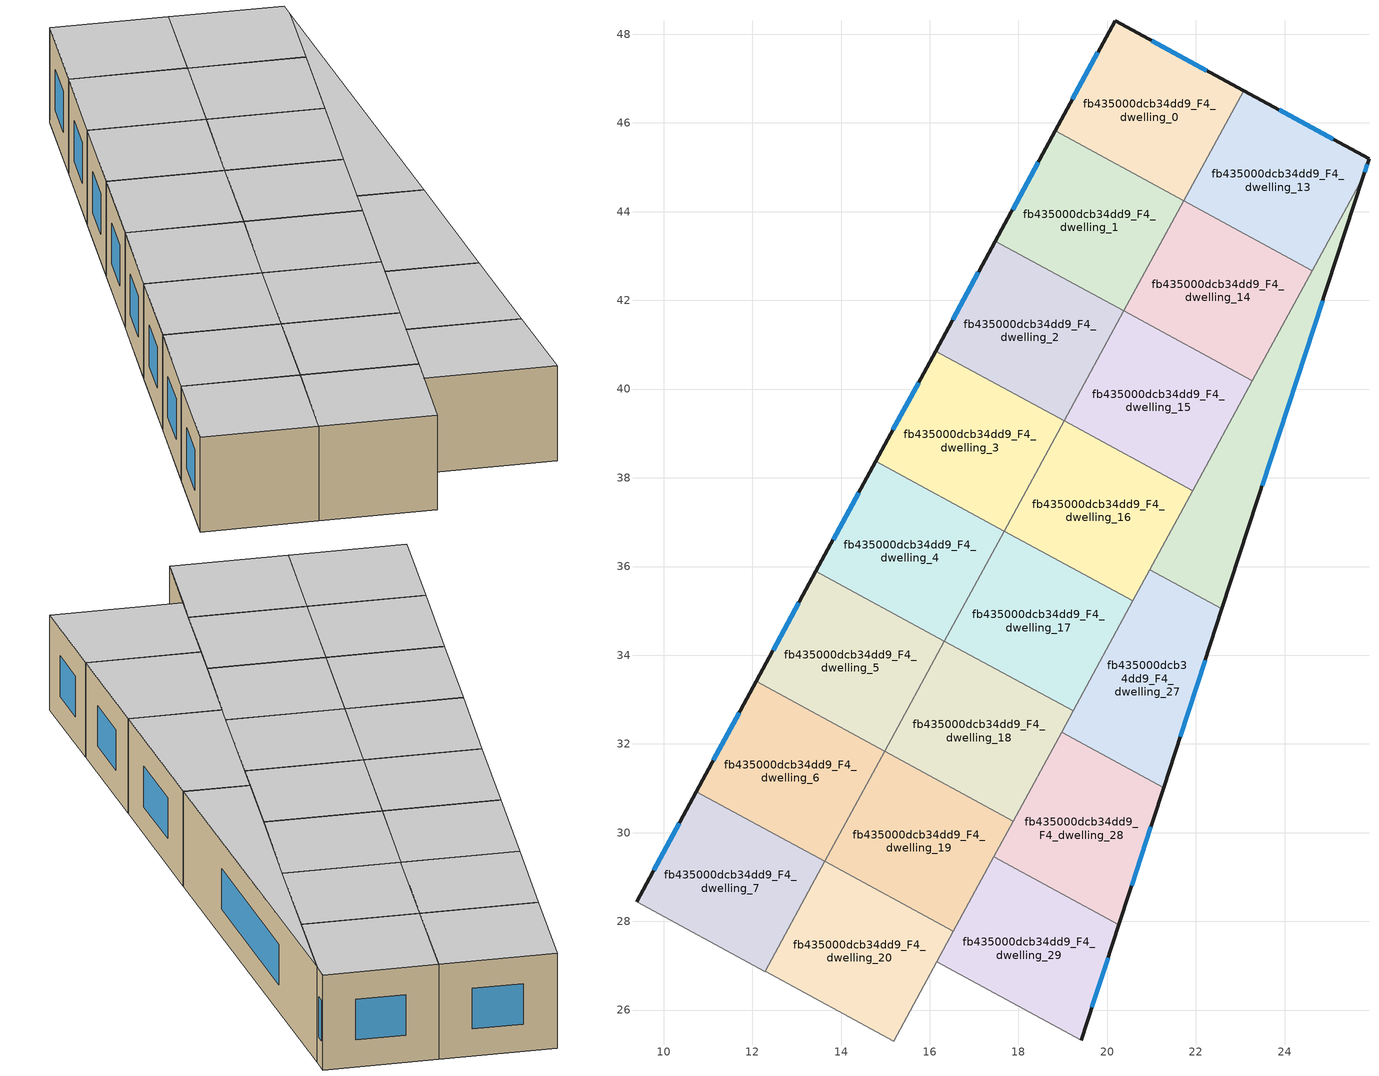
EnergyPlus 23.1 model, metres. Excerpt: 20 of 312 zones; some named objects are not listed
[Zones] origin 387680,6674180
fb435000dcb34dd9_F4_dwelling_0
 floor to fb435000dcb34dd9_F3_dwelling_0 (EU_floor_Construction): 23.08,46.73 21.73,44.25 18.83,45.82 20.18,48.31 z12
 wall outside (EU_wall_Construction): 23.08,46.73 20.18,48.31 18.83,45.82 z12:15
 wall to fb435000dcb34dd9_F4_dwelling_1 (EU_wall_Construction): 18.83,45.82 21.73,44.25 z12:15
 wall to fb435000dcb34dd9_F4_dwelling_13 (EU_wall_Construction): 21.73,44.25 23.08,46.73 z12:15
 window (EU_Window_Construction): 19.79,47.6 19.22,46.53 / 22.25,47.18 21.01,47.86 z12.86:14.14
 ceiling to fb435000dcb34dd9_F5_dwelling_0 (EU_floor_Construction): 21.73,44.25 23.08,46.73 20.18,48.31 18.83,45.82 z15
fb435000dcb34dd9_F4_dwelling_1
 floor to fb435000dcb34dd9_F3_dwelling_1 (EU_floor_Construction): 21.73,44.25 20.38,41.76 17.48,43.34 18.83,45.82 z12
 wall outside (EU_wall_Construction): 18.83,45.82 17.48,43.34 z12:15
 wall to fb435000dcb34dd9_F4_dwelling_2 (EU_wall_Construction): 17.48,43.34 20.38,41.76 z12:15
 wall to fb435000dcb34dd9_F4_dwelling_14 (EU_wall_Construction): 20.38,41.76 21.73,44.25 z12:15
 window (EU_Window_Construction): 18.44,45.11 17.87,44.05 z12.86:14.14
 ceiling to fb435000dcb34dd9_F5_dwelling_1 (EU_floor_Construction): 20.38,41.76 21.73,44.25 18.83,45.82 17.48,43.34 z15
fb435000dcb34dd9_F4_dwelling_13
 floor to fb435000dcb34dd9_F3_dwelling_13 (EU_floor_Construction): 25.9,45.2 25.77,44.77 24.62,42.67 21.73,44.25 21,42.91 23.08,46.73 z12
 wall outside (EU_wall_Construction): 25.77,44.77 25.9,45.2 23.08,46.73 z12:15
 wall to fb435000dcb34dd9_F4_dwelling_14 (EU_wall_Construction): 21.73,44.25 24.62,42.67 z12:15
 wall to fb435000dcb34dd9_F4_dwelling_26 (EU_wall_Construction): 24.62,42.67 25.77,44.77 z12:15
 wall adiabatic (EU_wall_Construction): 21.73,44.25 21,42.91 21.73,44.24 z12:15
 window (EU_Window_Construction): 25.1,45.63 23.88,46.29 / 25.8,44.89 25.86,45.07 z12.86:14.14
 ceiling to fb435000dcb34dd9_F5_dwelling_13 (EU_floor_Construction): 24.62,42.67 25.77,44.77 25.9,45.2 23.08,46.73 21,42.91 21.73,44.25 z15
fb435000dcb34dd9_F4_dwelling_14
 floor to fb435000dcb34dd9_F3_dwelling_14 (EU_floor_Construction): 24.62,42.67 23.28,40.19 20.38,41.76 21.73,44.25 z12
 wall to fb435000dcb34dd9_F4_dwelling_15 (EU_wall_Construction): 20.38,41.76 23.28,40.19 z12:15
 wall to fb435000dcb34dd9_F4_dwelling_26 (EU_wall_Construction): 23.28,40.19 24.62,42.67 z12:15
 ceiling to fb435000dcb34dd9_F5_dwelling_14 (EU_floor_Construction): 23.28,40.19 24.62,42.67 21.73,44.25 20.38,41.76 z15
fb435000dcb34dd9_F4_dwelling_15
 floor to fb435000dcb34dd9_F3_dwelling_15 (EU_floor_Construction): 23.28,40.19 21.93,37.71 19.03,39.28 20.38,41.76 z12
 wall to fb435000dcb34dd9_F4_dwelling_16 (EU_wall_Construction): 19.03,39.28 21.93,37.71 z12:15
 wall to fb435000dcb34dd9_F4_dwelling_2 (EU_wall_Construction): 20.38,41.76 19.03,39.28 z12:15
 wall to fb435000dcb34dd9_F4_dwelling_26 (EU_wall_Construction): 21.93,37.71 23.28,40.19 z12:15
 ceiling to fb435000dcb34dd9_F5_dwelling_15 (EU_floor_Construction): 21.93,37.71 23.28,40.19 20.38,41.76 19.03,39.28 z15
fb435000dcb34dd9_F4_dwelling_16
 floor to fb435000dcb34dd9_F3_dwelling_16 (EU_floor_Construction): 21.93,37.71 20.58,35.22 17.68,36.8 19.03,39.28 z12
 wall to fb435000dcb34dd9_F4_dwelling_17 (EU_wall_Construction): 17.68,36.8 20.58,35.22 z12:15
 wall to fb435000dcb34dd9_F4_dwelling_27 (EU_wall_Construction): 20.58,35.22 20.96,35.93 z12:15
 wall to fb435000dcb34dd9_F4_dwelling_3 (EU_wall_Construction): 19.03,39.28 17.68,36.8 z12:15
 wall to fb435000dcb34dd9_F4_dwelling_26 (EU_wall_Construction): 20.96,35.93 21.93,37.71 z12:15
 ceiling to fb435000dcb34dd9_F5_dwelling_16 (EU_floor_Construction): 20.58,35.22 21.93,37.71 19.03,39.28 17.68,36.8 z15
fb435000dcb34dd9_F4_dwelling_17
 floor to fb435000dcb34dd9_F3_dwelling_17 (EU_floor_Construction): 20.58,35.22 19.23,32.74 16.33,34.32 17.68,36.8 z12
 wall to fb435000dcb34dd9_F4_dwelling_18 (EU_wall_Construction): 16.33,34.32 19.23,32.74 z12:15
 wall to fb435000dcb34dd9_F4_dwelling_4 (EU_wall_Construction): 17.68,36.8 16.33,34.32 z12:15
 wall to fb435000dcb34dd9_F4_dwelling_27 (EU_wall_Construction): 19.23,32.74 20.58,35.22 z12:15
 ceiling to fb435000dcb34dd9_F5_dwelling_17 (EU_floor_Construction): 19.23,32.74 20.58,35.22 17.68,36.8 16.33,34.32 z15
fb435000dcb34dd9_F4_dwelling_18
 floor to fb435000dcb34dd9_F3_dwelling_18 (EU_floor_Construction): 19.23,32.74 17.88,30.26 14.98,31.83 16.33,34.32 z12
 wall to fb435000dcb34dd9_F4_dwelling_19 (EU_wall_Construction): 14.98,31.83 17.88,30.26 z12:15
 wall to fb435000dcb34dd9_F4_dwelling_28 (EU_wall_Construction): 17.88,30.26 18.97,32.26 z12:15
 wall to fb435000dcb34dd9_F4_dwelling_5 (EU_wall_Construction): 16.33,34.32 14.98,31.83 z12:15
 wall to fb435000dcb34dd9_F4_dwelling_27 (EU_wall_Construction): 18.97,32.26 19.23,32.74 z12:15
 ceiling to fb435000dcb34dd9_F5_dwelling_18 (EU_floor_Construction): 17.88,30.26 19.23,32.74 16.33,34.32 14.98,31.83 z15
fb435000dcb34dd9_F4_dwelling_19
 floor to fb435000dcb34dd9_F3_dwelling_19 (EU_floor_Construction): 17.88,30.26 16.53,27.78 13.64,29.35 14.98,31.83 z12
 wall to fb435000dcb34dd9_F4_dwelling_20 (EU_wall_Construction): 13.64,29.35 16.53,27.78 z12:15
 wall to fb435000dcb34dd9_F4_dwelling_29 (EU_wall_Construction): 16.53,27.78 17.44,29.45 z12:15
 wall to fb435000dcb34dd9_F4_dwelling_6 (EU_wall_Construction): 14.98,31.83 13.64,29.35 z12:15
 wall to fb435000dcb34dd9_F4_dwelling_28 (EU_wall_Construction): 17.45,29.45 17.88,30.26 z12:15
 ceiling to fb435000dcb34dd9_F5_dwelling_19 (EU_floor_Construction): 16.53,27.78 17.88,30.26 14.98,31.83 13.64,29.35 z15
fb435000dcb34dd9_F4_dwelling_2
 floor to fb435000dcb34dd9_F3_dwelling_2 (EU_floor_Construction): 20.38,41.76 19.03,39.28 16.13,40.86 17.48,43.34 z12
 wall outside (EU_wall_Construction): 17.48,43.34 16.13,40.86 z12:15
 wall to fb435000dcb34dd9_F4_dwelling_3 (EU_wall_Construction): 16.13,40.86 19.03,39.28 z12:15
 window (EU_Window_Construction): 17.1,42.63 16.52,41.57 z12.86:14.14
 ceiling to fb435000dcb34dd9_F5_dwelling_2 (EU_floor_Construction): 19.03,39.28 20.38,41.76 17.48,43.34 16.13,40.86 z15
fb435000dcb34dd9_F4_dwelling_20
 floor to fb435000dcb34dd9_F3_dwelling_20 (EU_floor_Construction): 16.53,27.78 15.19,25.29 12.29,26.87 13.64,29.35 z12
 wall to fb435000dcb34dd9_F4_dwelling_30 (EU_wall_Construction): 15.19,25.29 16.16,27.08 z12:15
 wall to fb435000dcb34dd9_F4_dwelling_21 (EU_wall_Construction): 12.29,26.87 15.19,25.29 z12:15
 wall to fb435000dcb34dd9_F4_dwelling_7 (EU_wall_Construction): 13.64,29.35 12.29,26.87 z12:15
 wall to fb435000dcb34dd9_F4_dwelling_29 (EU_wall_Construction): 16.16,27.08 16.53,27.78 z12:15
 ceiling to fb435000dcb34dd9_F5_dwelling_20 (EU_floor_Construction): 15.19,25.29 16.53,27.78 13.64,29.35 12.29,26.87 z15
fb435000dcb34dd9_F4_dwelling_26
 floor to fb435000dcb34dd9_F3_dwelling_26 (EU_floor_Construction): 25.77,44.77 22.59,35.04 20.96,35.93 z12
 wall outside (EU_wall_Construction): 22.59,35.04 25.77,44.77 z12:15
 wall to fb435000dcb34dd9_F4_dwelling_27 (EU_wall_Construction): 20.96,35.93 22.59,35.04 z12:15
 window (EU_Window_Construction): 23.5,37.82 24.86,41.99 z12.86:14.14
 ceiling to fb435000dcb34dd9_F5_dwelling_26 (EU_floor_Construction): 22.59,35.04 25.77,44.77 20.96,35.93 z15
fb435000dcb34dd9_F4_dwelling_27
 floor to fb435000dcb34dd9_F3_dwelling_27 (EU_floor_Construction): 22.59,35.04 21.27,31.01 18.97,32.26 20.96,35.93 z12
 wall outside (EU_wall_Construction): 21.27,31.01 22.59,35.04 z12:15
 wall to fb435000dcb34dd9_F4_dwelling_28 (EU_wall_Construction): 18.97,32.26 21.27,31.01 z12:15
 window (EU_Window_Construction): 21.65,32.16 22.21,33.89 z12.86:14.14
 ceiling to fb435000dcb34dd9_F5_dwelling_27 (EU_floor_Construction): 21.27,31.01 22.59,35.04 20.96,35.93 18.97,32.26 z15
fb435000dcb34dd9_F4_dwelling_28
 floor to fb435000dcb34dd9_F3_dwelling_28 (EU_floor_Construction): 21.27,31.01 20.26,27.92 17.45,29.45 18.97,32.26 z12
 wall outside (EU_wall_Construction): 20.26,27.92 21.27,31.01 z12:15
 wall to fb435000dcb34dd9_F4_dwelling_29 (EU_wall_Construction): 17.45,29.45 20.26,27.92 z12:15
 window (EU_Window_Construction): 20.55,28.81 20.98,30.13 z12.86:14.14
 ceiling to fb435000dcb34dd9_F5_dwelling_28 (EU_floor_Construction): 20.26,27.92 21.27,31.01 18.97,32.26 17.45,29.45 z15
fb435000dcb34dd9_F4_dwelling_29
 floor to fb435000dcb34dd9_F3_dwelling_29 (EU_floor_Construction): 20.26,27.92 19.41,25.32 16.16,27.08 17.45,29.45 z12
 wall outside (EU_wall_Construction): 19.41,25.32 20.26,27.92 z12:15
 wall to fb435000dcb34dd9_F4_dwelling_30 (EU_wall_Construction): 16.16,27.08 19.41,25.32 z12:15
 window (EU_Window_Construction): 19.66,26.06 20.02,27.18 z12.86:14.14
 ceiling to fb435000dcb34dd9_F5_dwelling_29 (EU_floor_Construction): 19.41,25.32 20.26,27.92 17.45,29.45 16.16,27.08 z15
fb435000dcb34dd9_F4_dwelling_3
 floor to fb435000dcb34dd9_F3_dwelling_3 (EU_floor_Construction): 19.03,39.28 17.68,36.8 14.78,38.37 16.13,40.86 z12
 wall outside (EU_wall_Construction): 16.13,40.86 14.78,38.37 z12:15
 wall to fb435000dcb34dd9_F4_dwelling_4 (EU_wall_Construction): 14.78,38.37 17.68,36.8 z12:15
 window (EU_Window_Construction): 15.75,40.15 15.17,39.08 z12.86:14.14
 ceiling to fb435000dcb34dd9_F5_dwelling_3 (EU_floor_Construction): 17.68,36.8 19.03,39.28 16.13,40.86 14.78,38.37 z15
fb435000dcb34dd9_F4_dwelling_4
 floor to fb435000dcb34dd9_F3_dwelling_4 (EU_floor_Construction): 17.68,36.8 16.33,34.32 13.43,35.89 14.78,38.37 z12
 wall outside (EU_wall_Construction): 14.78,38.37 13.43,35.89 z12:15
 wall to fb435000dcb34dd9_F4_dwelling_5 (EU_wall_Construction): 13.43,35.89 16.33,34.32 z12:15
 window (EU_Window_Construction): 14.4,37.66 13.82,36.6 z12.86:14.14
 ceiling to fb435000dcb34dd9_F5_dwelling_4 (EU_floor_Construction): 16.33,34.32 17.68,36.8 14.78,38.37 13.43,35.89 z15
fb435000dcb34dd9_F4_dwelling_5
 floor to fb435000dcb34dd9_F3_dwelling_5 (EU_floor_Construction): 16.33,34.32 14.98,31.83 12.09,33.41 13.43,35.89 z12
 wall outside (EU_wall_Construction): 13.43,35.89 12.09,33.41 z12:15
 wall to fb435000dcb34dd9_F4_dwelling_6 (EU_wall_Construction): 12.09,33.41 14.98,31.83 z12:15
 window (EU_Window_Construction): 13.05,35.18 12.47,34.12 z12.86:14.14
 ceiling to fb435000dcb34dd9_F5_dwelling_5 (EU_floor_Construction): 14.98,31.83 16.33,34.32 13.43,35.89 12.09,33.41 z15
fb435000dcb34dd9_F4_dwelling_6
 floor to fb435000dcb34dd9_F3_dwelling_6 (EU_floor_Construction): 14.98,31.83 13.64,29.35 10.74,30.92 12.09,33.41 z12
 wall outside (EU_wall_Construction): 12.09,33.41 10.74,30.92 z12:15
 wall to fb435000dcb34dd9_F4_dwelling_7 (EU_wall_Construction): 10.74,30.92 13.64,29.35 z12:15
 window (EU_Window_Construction): 11.7,32.7 11.12,31.63 z12.86:14.14
 ceiling to fb435000dcb34dd9_F5_dwelling_6 (EU_floor_Construction): 13.64,29.35 14.98,31.83 12.09,33.41 10.74,30.92 z15
fb435000dcb34dd9_F4_dwelling_7
 floor to fb435000dcb34dd9_F3_dwelling_7 (EU_floor_Construction): 13.64,29.35 12.29,26.87 9.39,28.44 10.74,30.92 z12
 wall outside (EU_wall_Construction): 10.74,30.92 9.39,28.44 z12:15
 wall to fb435000dcb34dd9_F4_dwelling_8 (EU_wall_Construction): 9.39,28.44 12.29,26.87 z12:15
 window (EU_Window_Construction): 10.35,30.22 9.77,29.15 z12.86:14.14
 ceiling to fb435000dcb34dd9_F5_dwelling_7 (EU_floor_Construction): 12.29,26.87 13.64,29.35 10.74,30.92 9.39,28.44 z15
[Building]
EU S2 Campaign: North Axis=0; Terrain=City; Solar Distribution=FullExterior
[Site:Location]
Helsinki-Vantaa.AP: Latitude=60.317; Longitude=24.963; Time Zone=2; Elevation=54.6
[SizingPeriod:WeatherFileDays]
AnnualSizingPeriod: Begin Month=1; Begin Day of Month=1; End Month=12; End Day of Month=31; Day of Week for Start Day=Monday; Use Weather File Daylight Saving Period=No; Use Weather File Rain and Snow Indicators=No
[MATERIAL]
EU_InternalMass_Material: Roughness=MediumRough; Thickness=0.1; Conductivity=1; Density=1800; Specific Heat=900; Thermal Absorptance=0.9; Solar Absorptance=0.7; Visible Absorptance=0.7
[MATERIAL:NOMASS] Roughness=MediumRough; Thermal Absorptance=0.9; Solar Absorptance=0.7; Visible Absorptance=0.7
Name | Thermal Resistance
EU_wall_NoMass | 5.91765
EU_floor_NoMass | 6.2875
[WINDOWMATERIAL:SIMPLEGLAZINGSYSTEM]
EU_Window_SimpleGlazing: UFactor=0.994035; Solar Heat Gain Coefficient=0.7; Visible Transmittance=0.7
[CONSTRUCTION]
EU_wall_Construction: EU_wall_NoMass
EU_floor_Construction: EU_floor_NoMass
EU_Window_Construction: EU_Window_SimpleGlazing
EU_InternalMass_Construction: EU_InternalMass_Material
[ZONE] Type=1; Multiplier=1; Ceiling Height=autocalculate; Floor Area=autocalculate; Part of Total Floor Area=Yes
Name | Volume
fb435000dcb34dd9_F4_dwelling_0; fb435000dcb34dd9_F4_dwelling_1 | 27.9529
fb435000dcb34dd9_F4_dwelling_13; fb435000dcb34dd9_F4_dwelling_6 | 27.958
fb435000dcb34dd9_F4_dwelling_14 | 27.9543
fb435000dcb34dd9_F4_dwelling_15 | 27.9551
fb435000dcb34dd9_F4_dwelling_16; fb435000dcb34dd9_F4_dwelling_19; fb435000dcb34dd9_F4_dwelling_20 | 27.9558
fb435000dcb34dd9_F4_dwelling_17 | 27.9631
fb435000dcb34dd9_F4_dwelling_18 | 27.9521
fb435000dcb34dd9_F4_dwelling_2; fb435000dcb34dd9_F4_dwelling_27; fb435000dcb34dd9_F4_dwelling_3; fb435000dcb34dd9_F4_dwelling_4; fb435000dcb34dd9_F4_dwelling_5 | 27.9573
fb435000dcb34dd9_F4_dwelling_26 | 27.95
fb435000dcb34dd9_F4_dwelling_28 | 27.9507
fb435000dcb34dd9_F4_dwelling_29 | 27.9624
fb435000dcb34dd9_F4_dwelling_7 | 27.9617
[INTERNALMASS] Construction=EU_InternalMass_Construction
Name | Zone or ZoneList | Surface Area
fb435000dcb34dd9_F4_dwelling_0_EU_InternalMass | fb435000dcb34dd9_F4_dwelling_0 | 9.31735
fb435000dcb34dd9_F4_dwelling_1_EU_InternalMass | fb435000dcb34dd9_F4_dwelling_1 | 9.31781
fb435000dcb34dd9_F4_dwelling_2_EU_InternalMass | fb435000dcb34dd9_F4_dwelling_2 | 9.31906
fb435000dcb34dd9_F4_dwelling_3_EU_InternalMass | fb435000dcb34dd9_F4_dwelling_3 | 9.31906
fb435000dcb34dd9_F4_dwelling_4_EU_InternalMass | fb435000dcb34dd9_F4_dwelling_4 | 9.32154
fb435000dcb34dd9_F4_dwelling_5_EU_InternalMass | fb435000dcb34dd9_F4_dwelling_5 | 9.31874
fb435000dcb34dd9_F4_dwelling_6_EU_InternalMass | fb435000dcb34dd9_F4_dwelling_6 | 9.31919
fb435000dcb34dd9_F4_dwelling_7_EU_InternalMass | fb435000dcb34dd9_F4_dwelling_7 | 9.32077
fb435000dcb34dd9_F4_dwelling_13_EU_InternalMass | fb435000dcb34dd9_F4_dwelling_13 | 9.32092
fb435000dcb34dd9_F4_dwelling_14_EU_InternalMass | fb435000dcb34dd9_F4_dwelling_14 | 9.31796
fb435000dcb34dd9_F4_dwelling_15_EU_InternalMass | fb435000dcb34dd9_F4_dwelling_15 | 9.31842
fb435000dcb34dd9_F4_dwelling_16_EU_InternalMass | fb435000dcb34dd9_F4_dwelling_16 | 9.31842
fb435000dcb34dd9_F4_dwelling_17_EU_InternalMass | fb435000dcb34dd9_F4_dwelling_17 | 9.31919
fb435000dcb34dd9_F4_dwelling_18_EU_InternalMass | fb435000dcb34dd9_F4_dwelling_18 | 9.31662
fb435000dcb34dd9_F4_dwelling_19_EU_InternalMass | fb435000dcb34dd9_F4_dwelling_19 | 9.31874
fb435000dcb34dd9_F4_dwelling_20_EU_InternalMass | fb435000dcb34dd9_F4_dwelling_20 | 9.31842
fb435000dcb34dd9_F4_dwelling_26_EU_InternalMass | fb435000dcb34dd9_F4_dwelling_26 | 9.31671
fb435000dcb34dd9_F4_dwelling_27_EU_InternalMass | fb435000dcb34dd9_F4_dwelling_27 | 9.31926
fb435000dcb34dd9_F4_dwelling_28_EU_InternalMass | fb435000dcb34dd9_F4_dwelling_28 | 9.31643
fb435000dcb34dd9_F4_dwelling_29_EU_InternalMass | fb435000dcb34dd9_F4_dwelling_29 | 9.32089
[OTHEREQUIPMENT] Fuel Type=Electricity; Design Level Calculation Method=Watts/Area; Power per Zone Floor Area=1; Fraction Latent=0; Fraction Radiant=0; Fraction Lost=0; Carbon Dioxide Generation Rate=0; EndUse Subcategory=EU_Step8_InternalGains
Name | Zone or ZoneList or Space or SpaceList | Schedule
EU_Step8_InternalGain_fb435000dcb34dd9_F4_dwelling_0_f000 | fb435000dcb34dd9_F4_dwelling_0 | EU_Step8_GainSchedule_fb435000dcb34dd9_F4_dwelling_0_f000
EU_Step8_InternalGain_fb435000dcb34dd9_F4_dwelling_1_f000 | fb435000dcb34dd9_F4_dwelling_1 | EU_Step8_GainSchedule_fb435000dcb34dd9_F4_dwelling_1_f000
EU_Step8_InternalGain_fb435000dcb34dd9_F4_dwelling_2_f000 | fb435000dcb34dd9_F4_dwelling_2 | EU_Step8_GainSchedule_fb435000dcb34dd9_F4_dwelling_2_f000
EU_Step8_InternalGain_fb435000dcb34dd9_F4_dwelling_3_f000 | fb435000dcb34dd9_F4_dwelling_3 | EU_Step8_GainSchedule_fb435000dcb34dd9_F4_dwelling_3_f000
EU_Step8_InternalGain_fb435000dcb34dd9_F4_dwelling_4_f000 | fb435000dcb34dd9_F4_dwelling_4 | EU_Step8_GainSchedule_fb435000dcb34dd9_F4_dwelling_4_f000
EU_Step8_InternalGain_fb435000dcb34dd9_F4_dwelling_5_f000 | fb435000dcb34dd9_F4_dwelling_5 | EU_Step8_GainSchedule_fb435000dcb34dd9_F4_dwelling_5_f000
EU_Step8_InternalGain_fb435000dcb34dd9_F4_dwelling_6_f000 | fb435000dcb34dd9_F4_dwelling_6 | EU_Step8_GainSchedule_fb435000dcb34dd9_F4_dwelling_6_f000
EU_Step8_InternalGain_fb435000dcb34dd9_F4_dwelling_7_f000 | fb435000dcb34dd9_F4_dwelling_7 | EU_Step8_GainSchedule_fb435000dcb34dd9_F4_dwelling_7_f000
EU_Step8_InternalGain_fb435000dcb34dd9_F4_dwelling_13_f000 | fb435000dcb34dd9_F4_dwelling_13 | EU_Step8_GainSchedule_fb435000dcb34dd9_F4_dwelling_13_f000
EU_Step8_InternalGain_fb435000dcb34dd9_F4_dwelling_14_f000 | fb435000dcb34dd9_F4_dwelling_14 | EU_Step8_GainSchedule_fb435000dcb34dd9_F4_dwelling_14_f000
EU_Step8_InternalGain_fb435000dcb34dd9_F4_dwelling_15_f000 | fb435000dcb34dd9_F4_dwelling_15 | EU_Step8_GainSchedule_fb435000dcb34dd9_F4_dwelling_15_f000
EU_Step8_InternalGain_fb435000dcb34dd9_F4_dwelling_16_f000 | fb435000dcb34dd9_F4_dwelling_16 | EU_Step8_GainSchedule_fb435000dcb34dd9_F4_dwelling_16_f000
EU_Step8_InternalGain_fb435000dcb34dd9_F4_dwelling_17_f000 | fb435000dcb34dd9_F4_dwelling_17 | EU_Step8_GainSchedule_fb435000dcb34dd9_F4_dwelling_17_f000
EU_Step8_InternalGain_fb435000dcb34dd9_F4_dwelling_18_f000 | fb435000dcb34dd9_F4_dwelling_18 | EU_Step8_GainSchedule_fb435000dcb34dd9_F4_dwelling_18_f000
EU_Step8_InternalGain_fb435000dcb34dd9_F4_dwelling_19_f000 | fb435000dcb34dd9_F4_dwelling_19 | EU_Step8_GainSchedule_fb435000dcb34dd9_F4_dwelling_19_f000
EU_Step8_InternalGain_fb435000dcb34dd9_F4_dwelling_20_f000 | fb435000dcb34dd9_F4_dwelling_20 | EU_Step8_GainSchedule_fb435000dcb34dd9_F4_dwelling_20_f000
EU_Step8_InternalGain_fb435000dcb34dd9_F4_dwelling_26_f000 | fb435000dcb34dd9_F4_dwelling_26 | EU_Step8_GainSchedule_fb435000dcb34dd9_F4_dwelling_26_f000
EU_Step8_InternalGain_fb435000dcb34dd9_F4_dwelling_27_f000 | fb435000dcb34dd9_F4_dwelling_27 | EU_Step8_GainSchedule_fb435000dcb34dd9_F4_dwelling_27_f000
EU_Step8_InternalGain_fb435000dcb34dd9_F4_dwelling_28_f000 | fb435000dcb34dd9_F4_dwelling_28 | EU_Step8_GainSchedule_fb435000dcb34dd9_F4_dwelling_28_f000
EU_Step8_InternalGain_fb435000dcb34dd9_F4_dwelling_29_f000 | fb435000dcb34dd9_F4_dwelling_29 | EU_Step8_GainSchedule_fb435000dcb34dd9_F4_dwelling_29_f000
[ZONEVENTILATION:DESIGNFLOWRATE] Schedule=EU_AlwaysOn; Design Flow Rate Calculation Method=AirChanges/Hour; Air Changes per Hour=0.596421; Ventilation Type=Natural; Fan Pressure Rise=0; Fan Total Efficiency=1; Constant Term Coefficient=1; Temperature Term Coefficient=0; Velocity Term Coefficient=0; Velocity Squared Term Coefficient=0; Minimum Indoor Temperature=-100; Maximum Indoor Temperature=100; Delta Temperature=-100; Minimum Outdoor Temperature=-100; Maximum Outdoor Temperature=100; Maximum Wind Speed=40
Name | Zone or ZoneList or Space or SpaceList
EU_ConstantAir_fb435000dcb34dd9_F4_dwelling_0 | fb435000dcb34dd9_F4_dwelling_0
EU_ConstantAir_fb435000dcb34dd9_F4_dwelling_1 | fb435000dcb34dd9_F4_dwelling_1
EU_ConstantAir_fb435000dcb34dd9_F4_dwelling_2 | fb435000dcb34dd9_F4_dwelling_2
EU_ConstantAir_fb435000dcb34dd9_F4_dwelling_3 | fb435000dcb34dd9_F4_dwelling_3
EU_ConstantAir_fb435000dcb34dd9_F4_dwelling_4 | fb435000dcb34dd9_F4_dwelling_4
EU_ConstantAir_fb435000dcb34dd9_F4_dwelling_5 | fb435000dcb34dd9_F4_dwelling_5
EU_ConstantAir_fb435000dcb34dd9_F4_dwelling_6 | fb435000dcb34dd9_F4_dwelling_6
EU_ConstantAir_fb435000dcb34dd9_F4_dwelling_7 | fb435000dcb34dd9_F4_dwelling_7
EU_ConstantAir_fb435000dcb34dd9_F4_dwelling_13 | fb435000dcb34dd9_F4_dwelling_13
EU_ConstantAir_fb435000dcb34dd9_F4_dwelling_14 | fb435000dcb34dd9_F4_dwelling_14
EU_ConstantAir_fb435000dcb34dd9_F4_dwelling_15 | fb435000dcb34dd9_F4_dwelling_15
EU_ConstantAir_fb435000dcb34dd9_F4_dwelling_16 | fb435000dcb34dd9_F4_dwelling_16
EU_ConstantAir_fb435000dcb34dd9_F4_dwelling_17 | fb435000dcb34dd9_F4_dwelling_17
EU_ConstantAir_fb435000dcb34dd9_F4_dwelling_18 | fb435000dcb34dd9_F4_dwelling_18
EU_ConstantAir_fb435000dcb34dd9_F4_dwelling_19 | fb435000dcb34dd9_F4_dwelling_19
EU_ConstantAir_fb435000dcb34dd9_F4_dwelling_20 | fb435000dcb34dd9_F4_dwelling_20
EU_ConstantAir_fb435000dcb34dd9_F4_dwelling_26 | fb435000dcb34dd9_F4_dwelling_26
EU_ConstantAir_fb435000dcb34dd9_F4_dwelling_27 | fb435000dcb34dd9_F4_dwelling_27
EU_ConstantAir_fb435000dcb34dd9_F4_dwelling_28 | fb435000dcb34dd9_F4_dwelling_28
EU_ConstantAir_fb435000dcb34dd9_F4_dwelling_29 | fb435000dcb34dd9_F4_dwelling_29
[HVACTEMPLATE:ZONE:IDEALLOADSAIRSYSTEM] System Availability Schedule=EU_AlwaysOn; Maximum Heating Supply Air Temperature=50; Minimum Cooling Supply Air Temperature=13; Maximum Heating Supply Air Humidity Ratio=0.0156; Minimum Cooling Supply Air Humidity Ratio=0.0077; Heating Limit=NoLimit; Cooling Limit=NoLimit; Heating Availability Schedule=EU_AlwaysOn; Cooling Availability Schedule=EU_CoolingOff; Dehumidification Control Type=ConstantSensibleHeatRatio; Cooling Sensible Heat Ratio=0.7; Dehumidification Setpoint=60; Humidification Control Type=None; Humidification Setpoint=30; Outdoor Air Method=None; Outdoor Air Flow Rate per Person=0.00944; Outdoor Air Flow Rate per Zone Floor Area=0; Outdoor Air Flow Rate per Zone=0; Demand Controlled Ventilation Type=None; Outdoor Air Economizer Type=NoEconomizer; Heat Recovery Type=None; Sensible Heat Recovery Effectiveness=0.7; Latent Heat Recovery Effectiveness=0.65
Name | Template Thermostat
fb435000dcb34dd9_F4_dwelling_0 | EU_HeatOnly_fb435000dcb34dd9_F4_dwelling_0
fb435000dcb34dd9_F4_dwelling_1 | EU_HeatOnly_fb435000dcb34dd9_F4_dwelling_1
fb435000dcb34dd9_F4_dwelling_2 | EU_HeatOnly_fb435000dcb34dd9_F4_dwelling_2
fb435000dcb34dd9_F4_dwelling_3 | EU_HeatOnly_fb435000dcb34dd9_F4_dwelling_3
fb435000dcb34dd9_F4_dwelling_4 | EU_HeatOnly_fb435000dcb34dd9_F4_dwelling_4
fb435000dcb34dd9_F4_dwelling_5 | EU_HeatOnly_fb435000dcb34dd9_F4_dwelling_5
fb435000dcb34dd9_F4_dwelling_6 | EU_HeatOnly_fb435000dcb34dd9_F4_dwelling_6
fb435000dcb34dd9_F4_dwelling_7 | EU_HeatOnly_fb435000dcb34dd9_F4_dwelling_7
fb435000dcb34dd9_F4_dwelling_13 | EU_HeatOnly_fb435000dcb34dd9_F4_dwelling_13
fb435000dcb34dd9_F4_dwelling_14 | EU_HeatOnly_fb435000dcb34dd9_F4_dwelling_14
fb435000dcb34dd9_F4_dwelling_15 | EU_HeatOnly_fb435000dcb34dd9_F4_dwelling_15
fb435000dcb34dd9_F4_dwelling_16 | EU_HeatOnly_fb435000dcb34dd9_F4_dwelling_16
fb435000dcb34dd9_F4_dwelling_17 | EU_HeatOnly_fb435000dcb34dd9_F4_dwelling_17
fb435000dcb34dd9_F4_dwelling_18 | EU_HeatOnly_fb435000dcb34dd9_F4_dwelling_18
fb435000dcb34dd9_F4_dwelling_19 | EU_HeatOnly_fb435000dcb34dd9_F4_dwelling_19
fb435000dcb34dd9_F4_dwelling_20 | EU_HeatOnly_fb435000dcb34dd9_F4_dwelling_20
fb435000dcb34dd9_F4_dwelling_26 | EU_HeatOnly_fb435000dcb34dd9_F4_dwelling_26
fb435000dcb34dd9_F4_dwelling_27 | EU_HeatOnly_fb435000dcb34dd9_F4_dwelling_27
fb435000dcb34dd9_F4_dwelling_28 | EU_HeatOnly_fb435000dcb34dd9_F4_dwelling_28
fb435000dcb34dd9_F4_dwelling_29 | EU_HeatOnly_fb435000dcb34dd9_F4_dwelling_29
[SIZING:ZONE] Zone Cooling Design Supply Air Temperature Input Method=SupplyAirTemperature; Zone Cooling Design Supply Air Temperature=13; Zone Heating Design Supply Air Temperature Input Method=SupplyAirTemperature; Zone Heating Design Supply Air Temperature=50; Zone Cooling Design Supply Air Humidity Ratio=0.008; Zone Heating Design Supply Air Humidity Ratio=0.008; Cooling Design Air Flow Method=DesignDay; Cooling Design Air Flow Rate=0; Cooling Minimum Air Flow per Zone Floor Area=0.000762; Cooling Minimum Air Flow=0; Cooling Minimum Air Flow Fraction=0.2; Heating Design Air Flow Method=DesignDay; Heating Design Air Flow Rate=0; Heating Maximum Air Flow per Zone Floor Area=0.002032; Heating Maximum Air Flow=0.141576; Heating Maximum Air Flow Fraction=0.3; Account for Dedicated Outdoor Air System=No; Dedicated Outdoor Air System Control Strategy=NeutralSupplyAir; Dedicated Outdoor Air Low Setpoint Temperature for Design=autosize; Dedicated Outdoor Air High Setpoint Temperature for Design=autosize; Zone Load Sizing Method=Sensible Load Only No Latent Load; Zone Latent Cooling Design Supply Air Humidity Ratio Input Method=HumidityRatioDifference; Zone Cooling Design Supply Air Humidity Ratio Difference=0.005; Zone Latent Heating Design Supply Air Humidity Ratio Input Method=HumidityRatioDifference; Zone Humidification Design Supply Air Humidity Ratio Difference=0.005
fb435000dcb34dd9_F4_dwelling_0; fb435000dcb34dd9_F4_dwelling_1; fb435000dcb34dd9_F4_dwelling_2; fb435000dcb34dd9_F4_dwelling_3; fb435000dcb34dd9_F4_dwelling_4; fb435000dcb34dd9_F4_dwelling_5; fb435000dcb34dd9_F4_dwelling_6; fb435000dcb34dd9_F4_dwelling_7; fb435000dcb34dd9_F4_dwelling_13; fb435000dcb34dd9_F4_dwelling_14; fb435000dcb34dd9_F4_dwelling_15; fb435000dcb34dd9_F4_dwelling_16; fb435000dcb34dd9_F4_dwelling_17; fb435000dcb34dd9_F4_dwelling_18; fb435000dcb34dd9_F4_dwelling_19; fb435000dcb34dd9_F4_dwelling_20; fb435000dcb34dd9_F4_dwelling_26; fb435000dcb34dd9_F4_dwelling_27; fb435000dcb34dd9_F4_dwelling_28; fb435000dcb34dd9_F4_dwelling_29
[SCHEDULE:CONSTANT]
Name | Hourly Value
EU_AlwaysOn | 1
EU_CoolingOff | 0
[SCHEDULE:FILE] Column Number=1; Rows to Skip at Top=0; Number of Hours of Data=8760; Column Separator=Comma; Interpolate to Timestep=No; Minutes per Item=60; Adjust Schedule for Daylight Savings=Yes
Name | File
EU_Step8_GainSchedule_fb435000dcb34dd9_F4_dwelling_0_f000 | ../../schedules/fb435000dcb34dd9/fb435000dcb34dd9_F4_dwelling_0_f000_gain.csv
EU_Step8_GainSchedule_fb435000dcb34dd9_F4_dwelling_1_f000 | ../../schedules/fb435000dcb34dd9/fb435000dcb34dd9_F4_dwelling_1_f000_gain.csv
EU_Step8_GainSchedule_fb435000dcb34dd9_F4_dwelling_2_f000 | ../../schedules/fb435000dcb34dd9/fb435000dcb34dd9_F4_dwelling_2_f000_gain.csv
EU_Step8_GainSchedule_fb435000dcb34dd9_F4_dwelling_3_f000 | ../../schedules/fb435000dcb34dd9/fb435000dcb34dd9_F4_dwelling_3_f000_gain.csv
EU_Step8_GainSchedule_fb435000dcb34dd9_F4_dwelling_4_f000 | ../../schedules/fb435000dcb34dd9/fb435000dcb34dd9_F4_dwelling_4_f000_gain.csv
EU_Step8_GainSchedule_fb435000dcb34dd9_F4_dwelling_5_f000 | ../../schedules/fb435000dcb34dd9/fb435000dcb34dd9_F4_dwelling_5_f000_gain.csv
EU_Step8_GainSchedule_fb435000dcb34dd9_F4_dwelling_6_f000 | ../../schedules/fb435000dcb34dd9/fb435000dcb34dd9_F4_dwelling_6_f000_gain.csv
EU_Step8_GainSchedule_fb435000dcb34dd9_F4_dwelling_7_f000 | ../../schedules/fb435000dcb34dd9/fb435000dcb34dd9_F4_dwelling_7_f000_gain.csv
EU_Step8_GainSchedule_fb435000dcb34dd9_F4_dwelling_13_f000 | ../../schedules/fb435000dcb34dd9/fb435000dcb34dd9_F4_dwelling_13_f000_gain.csv
EU_Step8_GainSchedule_fb435000dcb34dd9_F4_dwelling_14_f000 | ../../schedules/fb435000dcb34dd9/fb435000dcb34dd9_F4_dwelling_14_f000_gain.csv
EU_Step8_GainSchedule_fb435000dcb34dd9_F4_dwelling_15_f000 | ../../schedules/fb435000dcb34dd9/fb435000dcb34dd9_F4_dwelling_15_f000_gain.csv
EU_Step8_GainSchedule_fb435000dcb34dd9_F4_dwelling_16_f000 | ../../schedules/fb435000dcb34dd9/fb435000dcb34dd9_F4_dwelling_16_f000_gain.csv
EU_Step8_GainSchedule_fb435000dcb34dd9_F4_dwelling_17_f000 | ../../schedules/fb435000dcb34dd9/fb435000dcb34dd9_F4_dwelling_17_f000_gain.csv
EU_Step8_GainSchedule_fb435000dcb34dd9_F4_dwelling_18_f000 | ../../schedules/fb435000dcb34dd9/fb435000dcb34dd9_F4_dwelling_18_f000_gain.csv
EU_Step8_GainSchedule_fb435000dcb34dd9_F4_dwelling_19_f000 | ../../schedules/fb435000dcb34dd9/fb435000dcb34dd9_F4_dwelling_19_f000_gain.csv
EU_Step8_GainSchedule_fb435000dcb34dd9_F4_dwelling_20_f000 | ../../schedules/fb435000dcb34dd9/fb435000dcb34dd9_F4_dwelling_20_f000_gain.csv
EU_Step8_GainSchedule_fb435000dcb34dd9_F4_dwelling_26_f000 | ../../schedules/fb435000dcb34dd9/fb435000dcb34dd9_F4_dwelling_26_f000_gain.csv
EU_Step8_GainSchedule_fb435000dcb34dd9_F4_dwelling_27_f000 | ../../schedules/fb435000dcb34dd9/fb435000dcb34dd9_F4_dwelling_27_f000_gain.csv
EU_Step8_GainSchedule_fb435000dcb34dd9_F4_dwelling_28_f000 | ../../schedules/fb435000dcb34dd9/fb435000dcb34dd9_F4_dwelling_28_f000_gain.csv
EU_Step8_GainSchedule_fb435000dcb34dd9_F4_dwelling_29_f000 | ../../schedules/fb435000dcb34dd9/fb435000dcb34dd9_F4_dwelling_29_f000_gain.csv
